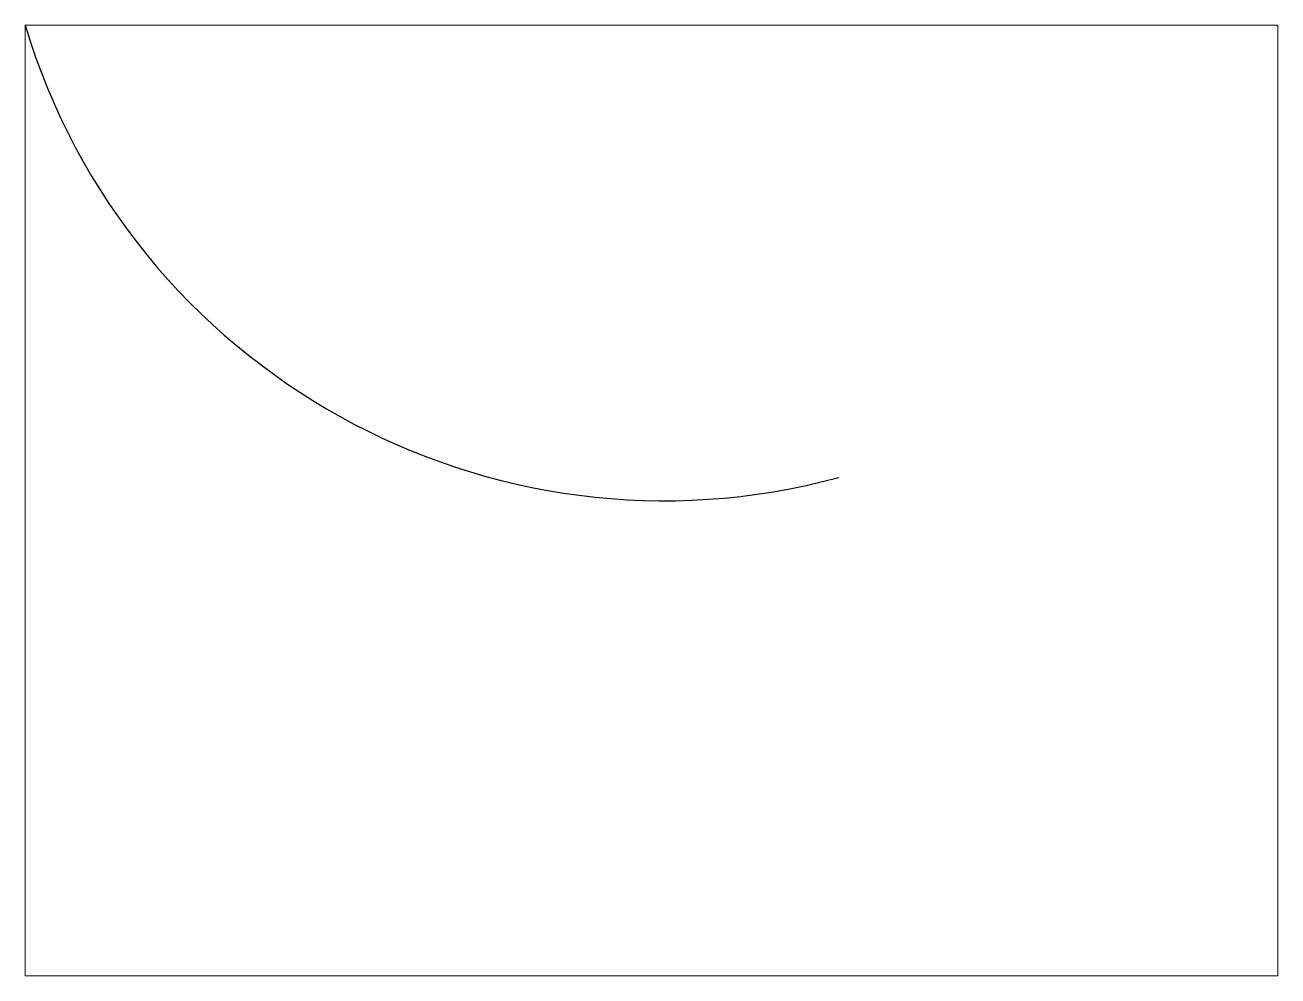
# Paper-space layout 'Лист2' of a CAD drawing. Header units: millimetres. Extents: x 26 to 231, y 20 to 176.
import ezdxf

# ---------------------------------------------------------------- set-up
doc = ezdxf.new("R2010")
doc.units = ezdxf.units.MM

psp = doc.layouts.new('Лист2')

# ---------------------------------------------------------------- linework, layer by layer
psp.add_arc((130.63, 207.05), 109.57, 196.7337, 285.1427)

# ---------------------------------------------------------------- viewports
at = {"layer": '0'}
psp.add_viewport(center=(128.5, 97.5), size=(205.6, 156), view_center_point=(210, 148.5), view_height=321.4972, dxfattribs=at)

doc.saveas('drawing.dxf')
